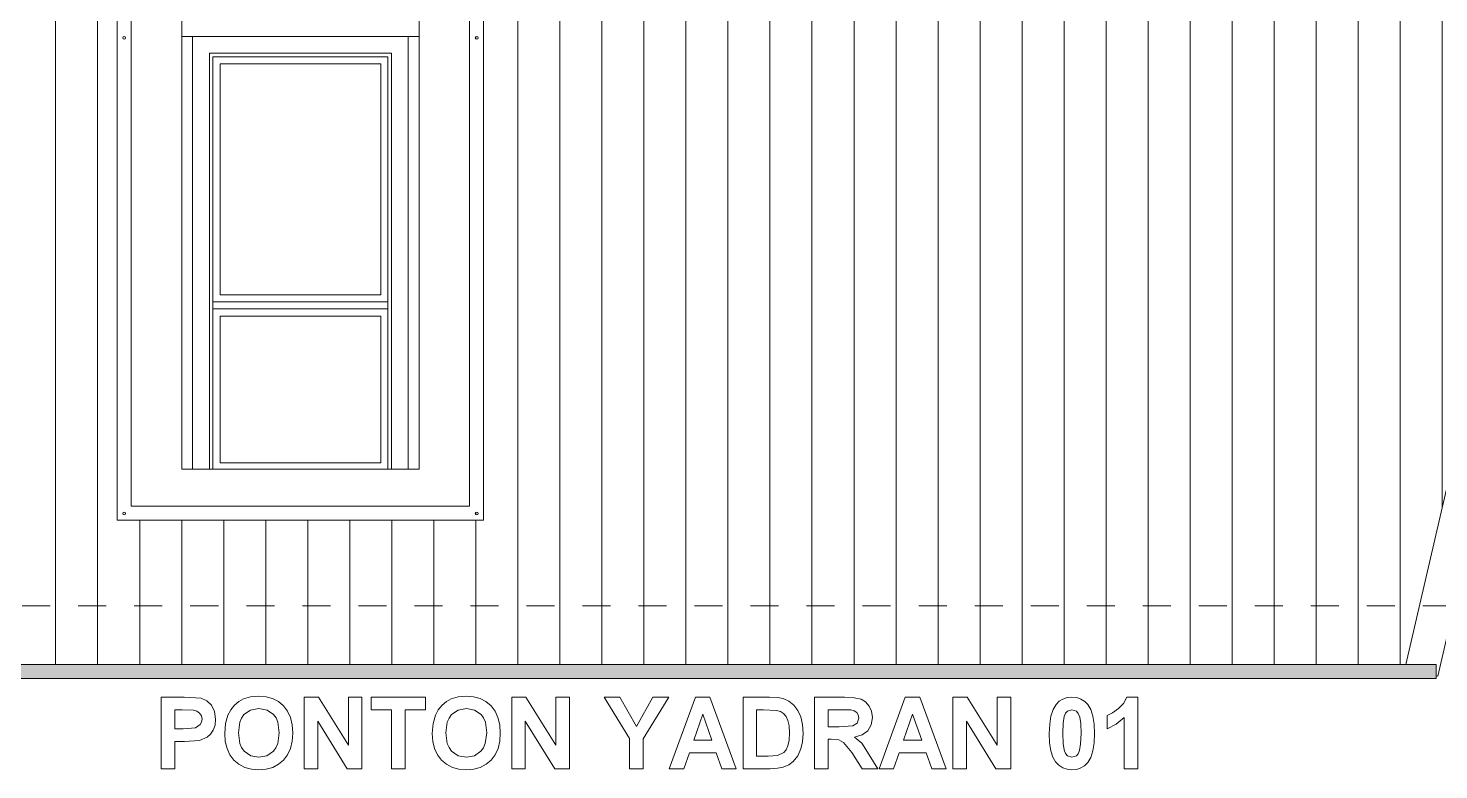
# Model space of a CAD drawing. Header units: metres. Extents: x -3 to 137, y -7 to 15.
# Drawn here: x 121.11 to 126.15, y 2.23 to 4.87 of the extents above; entities that cross this region are included whole.
import ezdxf

# ---------------------------------------------------------------- set-up
doc = ezdxf.new("R2010")
doc.units = ezdxf.units.M
doc.linetypes.add('Centre', pattern=[0.03175, 0.00635, -0.00475, 0.0159, -0.00475])
for name, color, linetype, lineweight in [('A-FLOR-LEVL', 7, 'Continuous', 9), ('A-GENM', 7, 'Continuous', 9), ('A-GLAZ', 7, 'Continuous', 9), ('A-WALL', 7, 'Continuous', 9), ('A-WALL-PATT', 7, 'Continuous', 9), ('I-WALL', 7, 'Continuous', 9)]:
    doc.layers.add(name, color=color, linetype=linetype, lineweight=lineweight)
pattern_1 = [(90, (123.7585, 0), (-0.15, 9e-18), [])]

# ---------------------------------------------------------------- blocks, each defined once
blk = doc.blocks.new('M_Corniza Generica - Blanco-2485554-Elevation 6 - a')
at = {"layer": 'A-GENM', "color": 8, "true_color": 0x808080}
blk.add_line((0.8187, 2.5626), (0.8236, 2.5615), dxfattribs=at)
blk = doc.blocks.new('M_Corniza Generica - Blanco-2485529-Elevation 6 - a')
at = {"layer": 'A-GENM', "color": 8, "true_color": 0x808080}
for p, q in [((0.7103, 2.6028), (2.3386, 9.6554)), ((1.0392, 3.4945), (0.8239, 2.5618)), ((0.8182, 2.5631), (0.8239, 2.5618))]:
    blk.add_line(p, q, dxfattribs=at)
blk = doc.blocks.new('M_Ventana Ponton - 650 x 1500 mm-2528099-Elevation 6 - a')
at = {"layer": 'A-GLAZ'}
for p, q in [((-11.7886, 4.785), (-11.1386, 4.785)), ((-11.7886, 3.3008), (-11.7886, 4.785)), ((-11.1386, 4.785), (-11.1386, 3.3008)), ((-11.7759, 3.3008), (-11.7759, 4.7723)), ((-11.7759, 4.7723), (-11.1513, 4.7723)), ((-11.7505, 3.9231), (-11.7505, 4.7469)), ((-11.1767, 4.7469), (-11.7505, 4.7469)), ((-11.1767, 3.9231), (-11.1767, 4.7469)), ((-11.1513, 4.7723), (-11.1513, 3.3008)), ((-11.7759, 3.8977), (-11.1513, 3.8977)), ((-11.1513, 3.8977), (-11.7759, 3.8977)), ((-11.7505, 3.9231), (-11.1767, 3.9231)), ((-11.7759, 3.8723), (-11.1513, 3.8723)), ((-11.1513, 3.8723), (-11.7759, 3.8723)), ((-11.1767, 3.8469), (-11.7505, 3.8469)), ((-11.7505, 3.8469), (-11.7505, 3.3231)), ((-11.1767, 3.3231), (-11.1767, 3.8469)), ((-11.7505, 3.3231), (-11.1767, 3.3231))]:
    blk.add_line(p, q, dxfattribs=at)
blk = doc.blocks.new('M_Trim-Window-Exterior-Flat - with Sill-2528642-Elevation 6 - a')
at = {"layer": 'A-GENM'}
for p, q in [((-11.8486, 4.845), (-11.8486, 3.3008)), ((-11.0786, 4.845), (-11.8486, 4.845)), ((-11.0786, 3.3008), (-11.0786, 4.845)), ((-11.7886, 3.3008), (-11.7886, 4.785)), ((-11.7886, 4.785), (-11.1386, 4.785)), ((-11.1386, 4.785), (-11.1386, 3.3008))]:
    blk.add_line(p, q, dxfattribs=at)
blk = doc.blocks.new('M_Marco Ventanas Fachada Ext - M_Marco Ventanas Fachada Ext-V169-Elevation 6 - a')
at = {"layer": 'A-GENM', "color": 8, "true_color": 0x808080}
for p, q in [((-3.89, 7.7748), (-3.89, 3.1187)), ((-2.5823, 7.7748), (-3.89, 7.7748)), ((-3.84, 7.7089), (-3.84, 7.7729)), ((-2.6323, 7.7729), (-2.6323, 7.7089)), ((-2.5823, 3.1187), (-2.5823, 7.7748)), ((-3.84, 7.6659), (-3.84, 7.7089)), ((-3.84, 7.7089), (-2.6323, 7.7089)), ((-2.6323, 7.7089), (-2.6323, 7.6659)), ((-3.84, 7.605), (-3.84, 7.6659)), ((-3.84, 7.6659), (-2.6323, 7.6659)), ((-2.6323, 7.6659), (-2.6323, 7.605)), ((-3.84, 3.1687), (-3.84, 7.605)), ((-3.84, 7.605), (-3.66, 7.605)), ((-3.66, 7.605), (-2.8123, 7.605)), ((-3.66, 3.3008), (-3.66, 7.605)), ((-2.8123, 7.605), (-2.6323, 7.605)), ((-2.8123, 3.3008), (-2.8123, 7.605)), ((-2.6323, 7.605), (-2.6323, 3.1687)), ((-3.6217, 5.985), (-3.66, 5.985)), ((-2.8123, 5.985), (-2.8511, 5.985)), ((-3.66, 4.8454), (-2.8123, 4.8454)), ((-2.8123, 3.3008), (-3.66, 3.3008)), ((-2.6323, 3.1687), (-3.84, 3.1687)), ((-3.89, 3.1187), (-2.5823, 3.1187))]:
    blk.add_line(p, q, dxfattribs=at)
for centre, start, end in [((-3.8654, 7.7415), 0, 180), ((-3.8654, 7.7415), 180, 0), ((-2.6069, 7.7415), 0, 180), ((-2.6069, 7.7415), 180, 0), ((-3.8654, 5.9799), 0, 180), ((-3.8654, 5.9799), 180, 0), ((-2.6069, 5.9799), 0, 180), ((-2.6069, 5.9799), 180, 0), ((-3.8654, 4.8399), 0, 180), ((-3.8654, 4.8399), 180, 0), ((-2.6069, 4.8399), 0, 180), ((-2.6069, 4.8399), 180, 0), ((-3.8654, 3.1422), 0, 180), ((-3.8654, 3.1422), 180, 360), ((-2.6069, 3.1422), 0, 180), ((-2.6069, 3.1422), 180, 0)]:
    blk.add_arc(centre, 0.005, start, end, dxfattribs=at)

msp = doc.modelspace()

# ---------------------------------------------------------------- hatches: boundary and pattern name
at = {"layer": 'A-WALL-PATT', "true_color": 0x383a4e}
h = msp.add_hatch(dxfattribs=at)
h.set_pattern_fill('FP_5', color=159, style=0, pattern_type=2)
h.set_pattern_definition(pattern_1)
h.paths.add_polyline_path([(126.1367, 3.07), (127.6571, 9.6554), (126.1367, 9.5143), (126.1367, 8.6125), (126.1992, 8.6125), (126.1992, 8.4581), (126.2492, 8.4581), (126.2492, 5.9451), (126.1367, 5.9451), (126.1367, 3.2509)])
h.paths.add_polyline_path([(127.775, 9.6564), (127.7773, 9.6666), (127.7442, 9.6635)])
h = msp.add_hatch(dxfattribs=at)
h.set_pattern_fill('FP_5', color=159, style=0, pattern_type=2)
h.set_pattern_definition(pattern_1)
h.paths.add_polyline_path([(112.4352, 2.5603), (112.4344, 2.7487), (112.413, 2.7717), (112.4286, 2.6227)])
h.paths.add_polyline_path([(112.454, 2.6028), (112.484, 2.6028), (112.485, 2.6917), (112.559, 2.6917), (112.559, 2.6028), (126.0288, 2.6028), (126.1367, 3.07), (126.1367, 5.9451), (124.1392, 5.9451), (124.1392, 8.4581), (124.1892, 8.4581), (124.1892, 8.6125), (126.1367, 8.6125), (126.1367, 9.5143), (111.8437, 8.1879), (112.3153, 3.7004), (112.4713, 3.6997), (112.4733, 3.6972), (112.4713, 3.6954), (112.4733, 3.6919), (112.4594, 3.6905), (112.454, 3.6905), (112.4547, 2.8638), (112.4713, 2.863), (112.4733, 2.8606), (112.4716, 2.8583), (112.4733, 2.8552), (112.4594, 2.8538), (112.454, 2.8538), (112.4541, 2.8376), (112.5362, 2.7495), (112.5375, 2.7508), (112.556, 2.724), (112.5608, 2.7013), (112.5621, 2.6919), (112.4826, 2.6927), (112.4821, 2.6938), (112.4813, 2.6941), (112.4822, 2.6965), (112.48, 2.6971), (112.4813, 2.6984), (112.454, 2.7276), (112.454, 2.6227)])
h.paths.add_polyline_path([(112.5493, 2.7346), (112.5375, 2.7508), (112.5391, 2.7508), (112.5491, 2.7349)])
h.paths.add_polyline_path([(112.43, 2.8634), (112.4352, 2.8638), (112.4351, 3.6905), (112.3164, 3.6902), (112.3999, 2.8956), (112.4298, 2.8636)])
h.paths.add_polyline_path([(121.4488, 3.1187), (121.4285, 3.1187), (121.4285, 7.7748), (122.7362, 7.7748), (122.7362, 3.1187), (121.4496, 3.1187)])
h.paths.add_polyline_path([(118.8421, 3.1187), (118.6121, 3.1187), (118.6121, 7.7748), (119.9198, 7.7748), (119.9198, 3.1187), (119.2345, 3.1187)])
h.paths.add_polyline_path([(113.4311, 3.1187), (113.2011, 3.1187), (113.2011, 7.7748), (114.5088, 7.7748), (114.5088, 3.1187), (113.7794, 3.1187)])
h.paths.add_polyline_path([(117.2424, 3.1187), (115.9442, 3.1187), (115.9442, 7.7748), (117.2519, 7.7748), (117.2519, 3.1187)])
h.paths.add_polyline_path([(122.7116, 3.1372), (122.7151, 3.1386), (122.7166, 3.1422), (122.7151, 3.1457), (122.7116, 3.1472), (122.7081, 3.1457), (122.7066, 3.1422), (122.7081, 3.1386), (122.7103, 3.1374)])
h.paths.add_polyline_path([(121.4531, 3.1372), (121.4566, 3.1386), (121.4581, 3.1422), (121.4566, 3.1457), (121.4531, 3.1472), (121.4496, 3.1457), (121.4481, 3.1422), (121.4496, 3.1386), (121.4518, 3.1374)])
h.paths.add_polyline_path([(118.6367, 3.1372), (118.6403, 3.1386), (118.6417, 3.1422), (118.6403, 3.1457), (118.6367, 3.1472), (118.6332, 3.1457), (118.6317, 3.1422), (118.6332, 3.1386), (118.6354, 3.1374)])
h.paths.add_polyline_path([(113.2257, 3.1372), (113.2292, 3.1386), (113.2307, 3.1422), (113.2292, 3.1457), (113.2257, 3.1472), (113.2221, 3.1457), (113.2207, 3.1422), (113.2221, 3.1386), (113.2244, 3.1374)])
h.paths.add_polyline_path([(114.4842, 3.1372), (114.4877, 3.1386), (114.4892, 3.1422), (114.4877, 3.1457), (114.4842, 3.1472), (114.4806, 3.1457), (114.4792, 3.1422), (114.4806, 3.1386), (114.4829, 3.1374)])
h.paths.add_polyline_path([(115.9688, 3.1372), (115.9723, 3.1386), (115.9738, 3.1422), (115.9723, 3.1457), (115.9688, 3.1472), (115.9652, 3.1457), (115.9638, 3.1422), (115.9652, 3.1386), (115.9675, 3.1374)])
h.paths.add_polyline_path([(117.2273, 3.1372), (117.2308, 3.1386), (117.2323, 3.1422), (117.2308, 3.1457), (117.2273, 3.1472), (117.2237, 3.1457), (117.2223, 3.1422), (117.2237, 3.1386), (117.226, 3.1374)])
h.paths.add_polyline_path([(119.8952, 3.1372), (119.8988, 3.1386), (119.9002, 3.1422), (119.8988, 3.1457), (119.8952, 3.1472), (119.8917, 3.1457), (119.8902, 3.1422), (119.8917, 3.1386), (119.8939, 3.1374)])
h.paths.add_polyline_path([(118.8421, 3.3008), (118.881, 3.3008), (118.881, 4.845), (119.651, 4.845), (119.651, 3.3008), (119.6898, 3.3008), (119.6898, 4.8454), (118.8421, 4.845), (118.8421, 3.3585)])
h.paths.add_polyline_path([(122.5062, 3.3008), (122.5062, 4.8454), (121.6585, 4.845), (121.6585, 3.3008), (121.6974, 3.3008), (121.6974, 4.845), (122.4674, 4.845), (122.4674, 3.3008), (122.4803, 3.3008)])
h.paths.add_polyline_path([(114.2399, 3.3008), (114.2788, 3.3008), (114.2788, 4.8454), (113.4311, 4.845), (113.4311, 3.3008), (113.4699, 3.3008), (113.4699, 4.845), (114.2399, 4.845), (114.2399, 3.3293)])
h.paths.add_polyline_path([(116.983, 3.3008), (117.0219, 3.3008), (117.0219, 4.8454), (116.1742, 4.8445), (116.1742, 3.3008), (116.213, 3.3008), (116.213, 4.845), (116.983, 4.845), (116.983, 3.3293)])
h.paths.add_polyline_path([(117.2273, 4.8349), (117.2308, 4.8364), (117.2323, 4.8399), (117.2308, 4.8435), (117.2273, 4.8449), (117.2237, 4.8435), (117.2223, 4.8399), (117.2237, 4.8364), (117.226, 4.8351)])
h.paths.add_polyline_path([(119.8952, 4.8349), (119.8988, 4.8364), (119.9002, 4.8399), (119.8988, 4.8435), (119.8952, 4.8449), (119.8917, 4.8435), (119.8902, 4.8399), (119.8917, 4.8364), (119.8939, 4.8351)])
h.paths.add_polyline_path([(122.7116, 4.8349), (122.7151, 4.8364), (122.7166, 4.8399), (122.7151, 4.8435), (122.7116, 4.8449), (122.7081, 4.8435), (122.7066, 4.8399), (122.7081, 4.8364), (122.7103, 4.8351)])
h.paths.add_polyline_path([(114.4842, 4.8349), (114.4877, 4.8364), (114.4892, 4.8399), (114.4877, 4.8435), (114.4842, 4.8449), (114.4806, 4.8435), (114.4792, 4.8399), (114.4806, 4.8364), (114.4829, 4.8351)])
h.paths.add_polyline_path([(118.6367, 4.8349), (118.6403, 4.8364), (118.6417, 4.8399), (118.6403, 4.8435), (118.6367, 4.8449), (118.6332, 4.8435), (118.6317, 4.8399), (118.6332, 4.8364), (118.6354, 4.8351)])
h.paths.add_polyline_path([(121.4531, 4.8349), (121.4566, 4.8364), (121.4581, 4.8399), (121.4566, 4.8435), (121.4531, 4.8449), (121.4496, 4.8435), (121.4481, 4.8399), (121.4496, 4.8364), (121.4518, 4.8351)])
h.paths.add_polyline_path([(113.2257, 4.8349), (113.2292, 4.8364), (113.2307, 4.8399), (113.2292, 4.8435), (113.2257, 4.8449), (113.2221, 4.8435), (113.2207, 4.8399), (113.2221, 4.8364), (113.2244, 4.8351)])
h.paths.add_polyline_path([(115.9688, 4.8349), (115.9723, 4.8364), (115.9738, 4.8399), (115.9723, 4.8435), (115.9688, 4.8449), (115.9652, 4.8435), (115.9638, 4.8399), (115.9652, 4.8364), (115.9675, 4.8351)])
h.paths.add_polyline_path([(124.5636, 5.9636), (124.5671, 5.965), (124.5686, 5.9686), (124.5671, 5.9721), (124.5636, 5.9736), (124.56, 5.9721), (124.5586, 5.9686), (124.56, 5.965), (124.5623, 5.9637)])
h.paths.add_polyline_path([(125.8221, 5.9636), (125.8256, 5.965), (125.8271, 5.9686), (125.8256, 5.9721), (125.8221, 5.9736), (125.8185, 5.9721), (125.8171, 5.9686), (125.8185, 5.965), (125.8208, 5.9637)])
h.paths.add_polyline_path([(119.8952, 5.9749), (119.8988, 5.9763), (119.9002, 5.9799), (119.8988, 5.9834), (119.8952, 5.9849), (119.8917, 5.9834), (119.8902, 5.9799), (119.8917, 5.9763), (119.8939, 5.975)])
h.paths.add_polyline_path([(122.7116, 5.9749), (122.7151, 5.9763), (122.7166, 5.9799), (122.7151, 5.9834), (122.7116, 5.9849), (122.7081, 5.9834), (122.7066, 5.9799), (122.7081, 5.9763), (122.7103, 5.975)])
h.paths.add_polyline_path([(114.4842, 5.9749), (114.4877, 5.9763), (114.4892, 5.9799), (114.4877, 5.9834), (114.4842, 5.9849), (114.4806, 5.9834), (114.4792, 5.9799), (114.4806, 5.9763), (114.4829, 5.975)])
h.paths.add_polyline_path([(118.6367, 5.9749), (118.6403, 5.9763), (118.6417, 5.9799), (118.6403, 5.9834), (118.6367, 5.9849), (118.6332, 5.9834), (118.6317, 5.9799), (118.6332, 5.9763), (118.6354, 5.975)])
h.paths.add_polyline_path([(121.4531, 5.9749), (121.4566, 5.9763), (121.4581, 5.9799), (121.4566, 5.9834), (121.4531, 5.9849), (121.4496, 5.9834), (121.4481, 5.9799), (121.4496, 5.9763), (121.4518, 5.975)])
h.paths.add_polyline_path([(117.2273, 5.9749), (117.2308, 5.9763), (117.2323, 5.9799), (117.2308, 5.9834), (117.2273, 5.9849), (117.2237, 5.9834), (117.2223, 5.9799), (117.2237, 5.9763), (117.226, 5.975)])
h.paths.add_polyline_path([(113.2257, 5.9749), (113.2292, 5.9763), (113.2307, 5.9799), (113.2292, 5.9834), (113.2257, 5.9849), (113.2221, 5.9834), (113.2207, 5.9799), (113.2221, 5.9763), (113.2244, 5.975)])
h.paths.add_polyline_path([(115.9688, 5.9749), (115.9723, 5.9763), (115.9738, 5.9799), (115.9723, 5.9834), (115.9688, 5.9849), (115.9652, 5.9834), (115.9638, 5.9799), (115.9652, 5.9763), (115.9675, 5.975)])
h.paths.add_polyline_path([(121.6969, 5.985), (121.6974, 5.985), (121.6974, 7.6046), (122.4674, 7.6046), (122.4674, 5.985), (122.5062, 5.985), (122.5062, 7.605), (121.6585, 7.605), (121.6585, 5.985)])
h.paths.add_polyline_path([(119.651, 5.985), (119.6898, 5.985), (119.6898, 7.605), (118.8421, 7.6046), (118.8421, 5.985), (118.881, 5.985), (118.881, 7.6046), (119.651, 7.6046), (119.651, 6.0446)])
h.paths.add_polyline_path([(113.4699, 5.985), (113.4699, 7.6046), (114.2399, 7.6046), (114.2399, 5.985), (114.2788, 5.9852), (114.2788, 7.605), (113.4311, 7.6046), (113.4311, 5.985)])
h.paths.add_polyline_path([(116.213, 5.985), (116.213, 7.6046), (116.983, 7.6046), (116.983, 5.985), (117.0219, 5.985), (117.0219, 7.605), (116.1742, 7.605), (116.1742, 5.985)])
h.paths.add_polyline_path([(122.6862, 7.7197), (122.7066, 7.7415), (122.7081, 7.738), (122.7116, 7.7365), (122.7151, 7.738), (122.7166, 7.7415), (122.7151, 7.745), (122.7116, 7.7465), (122.7081, 7.745), (122.6942, 7.7289)])
h.paths.add_polyline_path([(119.8698, 7.7197), (119.8902, 7.7415), (119.8917, 7.738), (119.8952, 7.7365), (119.8988, 7.738), (119.9002, 7.7415), (119.8988, 7.745), (119.8952, 7.7465), (119.8917, 7.745), (119.8756, 7.7264)])
h.paths.add_polyline_path([(121.4785, 7.7197), (121.4544, 7.7463), (121.4506, 7.7458), (121.4483, 7.7428), (121.4488, 7.739), (121.4518, 7.7367), (121.4556, 7.7372), (121.4579, 7.7402), (121.4585, 7.7428), (121.473, 7.726)])
h.paths.add_polyline_path([(113.2511, 7.7197), (113.227, 7.7463), (113.2232, 7.7458), (113.2209, 7.7428), (113.2214, 7.739), (113.2244, 7.7367), (113.2282, 7.7372), (113.2305, 7.7402), (113.2311, 7.7428), (113.2453, 7.7264)])
h.paths.add_polyline_path([(115.9942, 7.7197), (115.9701, 7.7463), (115.9663, 7.7458), (115.9639, 7.7428), (115.9644, 7.739), (115.9675, 7.7367), (115.9713, 7.7372), (115.9736, 7.7402), (115.9742, 7.7428), (115.9887, 7.726)])
h.paths.add_polyline_path([(114.4588, 7.7197), (114.4792, 7.7415), (114.4806, 7.738), (114.4842, 7.7365), (114.4877, 7.738), (114.4892, 7.7415), (114.4877, 7.745), (114.4842, 7.7465), (114.4806, 7.745), (114.4646, 7.7264)])
h.paths.add_polyline_path([(117.2019, 7.7197), (117.2223, 7.7415), (117.2237, 7.738), (117.2273, 7.7365), (117.2308, 7.738), (117.2323, 7.7415), (117.2308, 7.745), (117.2273, 7.7465), (117.2237, 7.745), (117.2098, 7.7289)])
h.paths.add_polyline_path([(118.6621, 7.7197), (118.638, 7.7463), (118.6342, 7.7458), (118.6319, 7.7428), (118.6324, 7.739), (118.6354, 7.7367), (118.6392, 7.7372), (118.6416, 7.7402), (118.6421, 7.7428), (118.6563, 7.7264)])
at = {"layer": 'A-WALL-PATT', "true_color": 0x474958}
h = msp.add_hatch(color=251, dxfattribs=at)
h.paths.add_polyline_path([(126.1367, 2.5528), (126.1367, 2.6028), (112.559, 2.6028), (112.559, 2.5579), (112.5622, 2.5579), (112.5622, 2.5528), (126.0619, 2.5528)])
h.paths.add_polyline_path([(112.4352, 2.5528), (112.4352, 2.5528), (112.4352, 2.6028)])
h.paths.add_polyline_path([(112.454, 2.5528), (112.4808, 2.5528), (112.4819, 2.5579), (112.484, 2.5579), (112.4829, 2.6028), (112.454, 2.6028), (112.454, 2.5579)])

# ---------------------------------------------------------------- linework, layer by layer
at = {"layer": 'A-FLOR-LEVL', "color": 253, "linetype": 'Centre', "true_color": 0xaaaaaa}
msp.add_line((106.6894, 2.8125), (134.0669, 2.8125), dxfattribs=at)
at = {"layer": 'A-GENM', "color": 8, "true_color": 0x808080}
for p, q in [((121.6676, 2.4863), (121.5855, 2.4863)), ((121.5855, 2.4863), (121.5855, 2.2312)), ((121.7286, 2.4825), (121.6676, 2.4863)), ((121.7486, 2.4735), (121.7286, 2.4825)), ((121.7651, 2.4577), (121.7486, 2.4735)), ((121.8624, 2.4708), (121.847, 2.4574)), ((121.8793, 2.4803), (121.8624, 2.4708)), ((121.9045, 2.4878), (121.8793, 2.4803)), ((121.9333, 2.4904), (121.9045, 2.4878)), ((121.9596, 2.4882), (121.9333, 2.4904)), ((121.9832, 2.4816), (121.9596, 2.4882)), ((122.0039, 2.4707), (121.9832, 2.4816)), ((122.0219, 2.4555), (122.0039, 2.4707)), ((122.1465, 2.4863), (122.0956, 2.4863)), ((122.0956, 2.4863), (122.0956, 2.2312)), ((122.2535, 2.3146), (122.1465, 2.4863)), ((122.3021, 2.4863), (122.2535, 2.4863)), ((122.2535, 2.4863), (122.2535, 2.3146)), ((122.3021, 2.2312), (122.3021, 2.4863)), ((122.5288, 2.4863), (122.3345, 2.4863)), ((122.3345, 2.4863), (122.3345, 2.4418)), ((122.5288, 2.4418), (122.5288, 2.4863)), ((122.6033, 2.4708), (122.5879, 2.4574)), ((122.6202, 2.4803), (122.6033, 2.4708)), ((122.6454, 2.4878), (122.6202, 2.4803)), ((122.6742, 2.4904), (122.6454, 2.4878)), ((122.7005, 2.4882), (122.6742, 2.4904)), ((122.7241, 2.4816), (122.7005, 2.4882)), ((122.7448, 2.4707), (122.7241, 2.4816)), ((122.7628, 2.4555), (122.7448, 2.4707)), ((122.8874, 2.4863), (122.8365, 2.4863)), ((122.8365, 2.4863), (122.8365, 2.2312)), ((122.9944, 2.3146), (122.8874, 2.4863)), ((123.043, 2.4863), (122.9944, 2.4863)), ((122.9944, 2.4863), (122.9944, 2.3146)), ((123.043, 2.2312), (123.043, 2.4863)), ((123.2228, 2.4863), (123.1665, 2.4863)), ((123.1665, 2.4863), (123.2576, 2.3386)), ((123.2818, 2.3816), (123.2228, 2.4863)), ((123.3409, 2.4863), (123.2818, 2.3816)), ((123.3061, 2.3382), (123.3972, 2.4863)), ((123.3972, 2.4863), (123.3409, 2.4863)), ((123.4923, 2.4863), (123.3993, 2.2312)), ((123.5441, 2.4863), (123.4923, 2.4863)), ((123.6381, 2.2312), (123.5441, 2.4863)), ((123.6624, 2.4863), (123.6624, 2.2312)), ((123.7569, 2.4863), (123.6624, 2.4863)), ((123.785, 2.4851), (123.7569, 2.4863)), ((123.8056, 2.4814), (123.785, 2.4851)), ((123.8265, 2.4722), (123.8056, 2.4814)), ((123.8442, 2.4579), (123.8265, 2.4722)), ((124.0248, 2.4863), (123.9175, 2.4863)), ((123.9175, 2.4863), (123.9175, 2.2312)), ((124.0597, 2.4846), (124.0248, 2.4863)), ((124.0836, 2.4794), (124.0597, 2.4846)), ((124.1001, 2.4698), (124.0836, 2.4794)), ((124.113, 2.4549), (124.1001, 2.4698)), ((124.2413, 2.4863), (124.1483, 2.2312)), ((124.2931, 2.4863), (124.2413, 2.4863)), ((124.3871, 2.2312), (124.2931, 2.4863)), ((124.4624, 2.4863), (124.4114, 2.4863)), ((124.4114, 2.4863), (124.4114, 2.2312)), ((124.5693, 2.3146), (124.4624, 2.4863)), ((124.6179, 2.4863), (124.5693, 2.4863)), ((124.5693, 2.4863), (124.5693, 2.3146)), ((124.6179, 2.2312), (124.6179, 2.4863)), ((124.7912, 2.4717), (124.78, 2.4604)), ((124.8043, 2.4798), (124.7912, 2.4717)), ((124.8194, 2.4847), (124.8043, 2.4798)), ((124.8365, 2.4863), (124.8194, 2.4847)), ((124.8537, 2.4847), (124.8365, 2.4863)), ((124.8688, 2.4797), (124.8537, 2.4847)), ((124.882, 2.4715), (124.8688, 2.4797)), ((124.8932, 2.46), (124.882, 2.4715)), ((125.0326, 2.4863), (125.021, 2.4644)), ((125.0714, 2.4863), (125.0326, 2.4863)), ((125.0714, 2.2312), (125.0714, 2.4863)), ((121.6341, 2.4418), (121.6607, 2.4418)), ((121.6341, 2.373), (121.6341, 2.4418)), ((121.6607, 2.4418), (121.7004, 2.4401)), ((121.7004, 2.4401), (121.7126, 2.4364)), ((121.7126, 2.4364), (121.7225, 2.4294)), ((121.7225, 2.4294), (121.729, 2.4196)), ((121.729, 2.4196), (121.7312, 2.4076)), ((121.7761, 2.4358), (121.7651, 2.4577)), ((121.7798, 2.4083), (121.7761, 2.4358)), ((121.8236, 2.4225), (121.8151, 2.393)), ((121.8337, 2.4409), (121.8236, 2.4225)), ((121.847, 2.4574), (121.8337, 2.4409)), ((121.8721, 2.412), (121.8809, 2.4242)), ((121.8809, 2.4242), (121.9042, 2.4404)), ((121.9042, 2.4404), (121.9339, 2.4458)), ((121.9339, 2.4458), (121.9635, 2.4405)), ((121.9635, 2.4405), (121.9867, 2.4244)), ((121.9867, 2.4244), (121.9954, 2.4124)), ((122.0364, 2.4363), (122.0219, 2.4555)), ((122.0468, 2.4138), (122.0364, 2.4363)), ((122.3345, 2.4418), (122.4073, 2.4418)), ((122.4073, 2.4418), (122.4073, 2.2312)), ((122.4559, 2.2312), (122.4559, 2.4418)), ((122.4559, 2.4418), (122.5288, 2.4418)), ((122.5645, 2.4225), (122.556, 2.393)), ((122.5746, 2.4409), (122.5645, 2.4225)), ((122.5879, 2.4574), (122.5746, 2.4409)), ((122.613, 2.412), (122.6218, 2.4242)), ((122.6218, 2.4242), (122.6451, 2.4404)), ((122.6451, 2.4404), (122.6748, 2.4458)), ((122.6748, 2.4458), (122.7044, 2.4405)), ((122.7044, 2.4405), (122.7276, 2.4244)), ((122.7276, 2.4244), (122.7363, 2.4124)), ((122.7773, 2.4363), (122.7628, 2.4555)), ((122.7877, 2.4138), (122.7773, 2.4363)), ((123.4863, 2.3325), (123.5187, 2.4256)), ((123.5187, 2.4256), (123.5515, 2.3325)), ((123.711, 2.4418), (123.7359, 2.4418)), ((123.711, 2.2758), (123.711, 2.4418)), ((123.7359, 2.4418), (123.7814, 2.4394)), ((123.7814, 2.4394), (123.7956, 2.4349)), ((123.7956, 2.4349), (123.8071, 2.4276)), ((123.8071, 2.4276), (123.816, 2.4172)), ((123.816, 2.4172), (123.8228, 2.4033)), ((123.8583, 2.4392), (123.8442, 2.4579)), ((123.8686, 2.4166), (123.8583, 2.4392)), ((123.9661, 2.381), (123.9661, 2.4418)), ((123.9661, 2.4418), (124.0083, 2.4418)), ((124.0083, 2.4418), (124.0478, 2.441)), ((124.0478, 2.441), (124.0595, 2.4376)), ((124.0595, 2.4376), (124.0682, 2.4316)), ((124.0682, 2.4316), (124.0736, 2.423)), ((124.0736, 2.423), (124.0754, 2.412)), ((124.1212, 2.4359), (124.113, 2.4549)), ((124.124, 2.4144), (124.1212, 2.4359)), ((124.2353, 2.3325), (124.2677, 2.4256)), ((124.2677, 2.4256), (124.3005, 2.3325)), ((124.7617, 2.4188), (124.7571, 2.3905)), ((124.7693, 2.4421), (124.7617, 2.4188)), ((124.78, 2.4604), (124.7693, 2.4421)), ((124.8054, 2.3931), (124.8093, 2.4172)), ((124.8093, 2.4172), (124.814, 2.429)), ((124.814, 2.429), (124.8203, 2.4364)), ((124.8203, 2.4364), (124.8365, 2.4418)), ((124.8365, 2.4418), (124.8526, 2.4364)), ((124.8526, 2.4364), (124.8591, 2.4284)), ((124.8591, 2.4284), (124.8643, 2.4151)), ((124.9038, 2.4419), (124.8932, 2.46)), ((124.9114, 2.4186), (124.9038, 2.4419)), ((124.916, 2.3902), (124.9114, 2.4186)), ((124.9815, 2.4306), (124.962, 2.4215)), ((124.962, 2.4215), (124.962, 2.373)), ((125.0026, 2.4454), (124.9815, 2.4306)), ((125.021, 2.4644), (125.0026, 2.4454)), ((121.6642, 2.373), (121.6341, 2.373)), ((121.7078, 2.3767), (121.6642, 2.373)), ((121.725, 2.3887), (121.7078, 2.3767)), ((121.7297, 2.3975), (121.725, 2.3887)), ((121.7312, 2.4076), (121.7297, 2.3975)), ((121.7614, 2.3549), (121.7712, 2.3691)), ((121.7712, 2.3691), (121.7776, 2.3868)), ((121.7776, 2.3868), (121.7798, 2.4083)), ((121.8151, 2.393), (121.8122, 2.3572)), ((121.8608, 2.359), (121.8658, 2.3971)), ((121.8658, 2.3971), (121.8721, 2.412)), ((121.9954, 2.4124), (122.0016, 2.3976)), ((122.0016, 2.3976), (122.0065, 2.3597)), ((122.053, 2.3878), (122.0468, 2.4138)), ((122.0551, 2.3585), (122.053, 2.3878)), ((122.1442, 2.2312), (122.1442, 2.4004)), ((122.1442, 2.4004), (122.2496, 2.2312)), ((122.556, 2.393), (122.5531, 2.3572)), ((122.6017, 2.359), (122.6067, 2.3971)), ((122.6067, 2.3971), (122.613, 2.412)), ((122.7363, 2.4124), (122.7425, 2.3976)), ((122.7425, 2.3976), (122.7474, 2.3597)), ((122.7939, 2.3878), (122.7877, 2.4138)), ((122.796, 2.3585), (122.7939, 2.3878)), ((122.8851, 2.2312), (122.8851, 2.4004)), ((122.8851, 2.4004), (122.9905, 2.2312)), ((123.8228, 2.4033), (123.827, 2.3844)), ((123.827, 2.3844), (123.8284, 2.3587)), ((123.8749, 2.3893), (123.8686, 2.4166)), ((123.877, 2.3563), (123.8749, 2.3893)), ((124.0061, 2.381), (123.9661, 2.381)), ((124.0547, 2.384), (124.0061, 2.381)), ((124.0699, 2.3941), (124.0547, 2.384)), ((124.0754, 2.412), (124.0699, 2.3941)), ((124.0882, 2.3515), (124.1081, 2.3668)), ((124.1081, 2.3668), (124.12, 2.3881)), ((124.12, 2.3881), (124.124, 2.4144)), ((124.46, 2.2312), (124.46, 2.4004)), ((124.46, 2.4004), (124.5654, 2.2312)), ((124.7571, 2.3905), (124.7556, 2.3572)), ((124.8041, 2.3567), (124.8054, 2.3931)), ((124.8643, 2.4151), (124.8678, 2.3926)), ((124.8678, 2.3926), (124.8689, 2.3567)), ((124.9175, 2.3567), (124.916, 2.3902)), ((124.962, 2.373), (124.9947, 2.3897)), ((124.9947, 2.3897), (125.0228, 2.4136)), ((125.0228, 2.4136), (125.0228, 2.2312)), ((121.6341, 2.2312), (121.6341, 2.3284)), ((121.6341, 2.3284), (121.6681, 2.3284)), ((121.6681, 2.3284), (121.7222, 2.332)), ((121.7222, 2.332), (121.7492, 2.3441)), ((121.7492, 2.3441), (121.7614, 2.3549)), ((121.8122, 2.3572), (121.8143, 2.3285)), ((121.8143, 2.3285), (121.8204, 2.303)), ((121.8659, 2.3212), (121.8608, 2.359)), ((121.8724, 2.3062), (121.8659, 2.3212)), ((122.0014, 2.3212), (121.9951, 2.3061)), ((122.0065, 2.3597), (122.0014, 2.3212)), ((122.0469, 2.3035), (122.0531, 2.3293)), ((122.0531, 2.3293), (122.0551, 2.3585)), ((122.5531, 2.3572), (122.5552, 2.3285)), ((122.5552, 2.3285), (122.5613, 2.303)), ((122.6068, 2.3212), (122.6017, 2.359)), ((122.6133, 2.3062), (122.6068, 2.3212)), ((122.7423, 2.3212), (122.736, 2.3061)), ((122.7474, 2.3597), (122.7423, 2.3212)), ((122.7878, 2.3035), (122.794, 2.3293)), ((122.794, 2.3293), (122.796, 2.3585)), ((123.2576, 2.3386), (123.2576, 2.2312)), ((123.3061, 2.2312), (123.3061, 2.3382)), ((123.5515, 2.3325), (123.4863, 2.3325)), ((123.827, 2.3327), (123.8228, 2.3128)), ((123.8284, 2.3587), (123.827, 2.3327)), ((123.8692, 2.302), (123.875, 2.327)), ((123.875, 2.327), (123.877, 2.3563)), ((123.9661, 2.2312), (123.9661, 2.3365)), ((123.9661, 2.3365), (123.9772, 2.3365)), ((123.9772, 2.3365), (124.0049, 2.3339)), ((124.0049, 2.3339), (124.0215, 2.3241)), ((124.0215, 2.3241), (124.0505, 2.2895)), ((124.0605, 2.3432), (124.0882, 2.3515)), ((124.086, 2.3219), (124.0605, 2.3432)), ((124.113, 2.2807), (124.086, 2.3219)), ((124.3005, 2.3325), (124.2353, 2.3325)), ((124.7556, 2.3572), (124.757, 2.3235)), ((124.757, 2.3235), (124.7611, 2.2953)), ((124.8053, 2.3208), (124.8041, 2.3567)), ((124.8088, 2.2982), (124.8053, 2.3208)), ((124.8676, 2.3203), (124.8637, 2.2963)), ((124.8689, 2.3567), (124.8676, 2.3203)), ((124.9114, 2.2948), (124.916, 2.3232)), ((124.916, 2.3232), (124.9175, 2.3567)), ((121.8204, 2.303), (121.8307, 2.2808)), ((121.8307, 2.2808), (121.8452, 2.2618)), ((121.8814, 2.2939), (121.8724, 2.3062)), ((121.9049, 2.2773), (121.8814, 2.2939)), ((121.9339, 2.2717), (121.9049, 2.2773)), ((121.9629, 2.2772), (121.9339, 2.2717)), ((121.9861, 2.2937), (121.9629, 2.2772)), ((121.9951, 2.3061), (121.9861, 2.2937)), ((122.0222, 2.262), (122.0366, 2.2811)), ((122.0366, 2.2811), (122.0469, 2.3035)), ((122.5613, 2.303), (122.5716, 2.2808)), ((122.5716, 2.2808), (122.5861, 2.2618)), ((122.6223, 2.2939), (122.6133, 2.3062)), ((122.6458, 2.2773), (122.6223, 2.2939)), ((122.6748, 2.2717), (122.6458, 2.2773)), ((122.7038, 2.2772), (122.6748, 2.2717)), ((122.727, 2.2937), (122.7038, 2.2772)), ((122.736, 2.3061), (122.727, 2.2937)), ((122.7631, 2.262), (122.7775, 2.2811)), ((122.7775, 2.2811), (122.7878, 2.3035)), ((123.4511, 2.2312), (123.4708, 2.2879)), ((123.4708, 2.2879), (123.5671, 2.2879)), ((123.5671, 2.2879), (123.5871, 2.2312)), ((123.7524, 2.2758), (123.711, 2.2758)), ((123.7859, 2.2782), (123.7524, 2.2758)), ((123.8083, 2.2886), (123.7859, 2.2782)), ((123.8163, 2.2983), (123.8083, 2.2886)), ((123.8228, 2.3128), (123.8163, 2.2983)), ((123.8417, 2.257), (123.8575, 2.2769)), ((123.8575, 2.2769), (123.8692, 2.302)), ((124.0505, 2.2895), (124.0875, 2.2312)), ((124.1442, 2.2312), (124.113, 2.2807)), ((124.2001, 2.2312), (124.2198, 2.2879)), ((124.2198, 2.2879), (124.3161, 2.2879)), ((124.3161, 2.2879), (124.3361, 2.2312)), ((124.7611, 2.2953), (124.7681, 2.2727)), ((124.7681, 2.2727), (124.7779, 2.2557)), ((124.814, 2.285), (124.8088, 2.2982)), ((124.8204, 2.277), (124.814, 2.285)), ((124.8365, 2.2717), (124.8204, 2.277)), ((124.8527, 2.2771), (124.8365, 2.2717)), ((124.8591, 2.2846), (124.8527, 2.2771)), ((124.8637, 2.2963), (124.8591, 2.2846)), ((124.893, 2.2531), (124.9037, 2.2714)), ((124.9037, 2.2714), (124.9114, 2.2948)), ((121.5855, 2.2312), (121.6341, 2.2312)), ((121.8452, 2.2618), (121.8631, 2.2467)), ((121.8631, 2.2467), (121.8838, 2.2359)), ((121.8838, 2.2359), (121.9075, 2.2294)), ((121.9075, 2.2294), (121.934, 2.2272)), ((121.934, 2.2272), (121.9602, 2.2294)), ((121.9602, 2.2294), (121.9836, 2.2359)), ((121.9836, 2.2359), (122.0043, 2.2468)), ((122.0043, 2.2468), (122.0222, 2.262)), ((122.0956, 2.2312), (122.1442, 2.2312)), ((122.2496, 2.2312), (122.3021, 2.2312)), ((122.4073, 2.2312), (122.4559, 2.2312)), ((122.5861, 2.2618), (122.604, 2.2467)), ((122.604, 2.2467), (122.6247, 2.2359)), ((122.6247, 2.2359), (122.6484, 2.2294)), ((122.6484, 2.2294), (122.6749, 2.2272)), ((122.6749, 2.2272), (122.7011, 2.2294)), ((122.7011, 2.2294), (122.7245, 2.2359)), ((122.7245, 2.2359), (122.7452, 2.2468)), ((122.7452, 2.2468), (122.7631, 2.262)), ((122.8365, 2.2312), (122.8851, 2.2312)), ((122.9905, 2.2312), (123.043, 2.2312)), ((123.2576, 2.2312), (123.3061, 2.2312)), ((123.3993, 2.2312), (123.4511, 2.2312)), ((123.5871, 2.2312), (123.6381, 2.2312)), ((123.6624, 2.2312), (123.7597, 2.2312)), ((123.7597, 2.2312), (123.7854, 2.2326)), ((123.7854, 2.2326), (123.8054, 2.2366)), ((123.8054, 2.2366), (123.8259, 2.2454)), ((123.8259, 2.2454), (123.8417, 2.257)), ((123.9175, 2.2312), (123.9661, 2.2312)), ((124.0875, 2.2312), (124.1442, 2.2312)), ((124.1483, 2.2312), (124.2001, 2.2312)), ((124.3361, 2.2312), (124.3871, 2.2312)), ((124.4114, 2.2312), (124.46, 2.2312)), ((124.5654, 2.2312), (124.6179, 2.2312)), ((124.7779, 2.2557), (124.7899, 2.2432)), ((124.7899, 2.2432), (124.8037, 2.2343)), ((124.8037, 2.2343), (124.8192, 2.229)), ((124.8192, 2.229), (124.8365, 2.2272)), ((124.8365, 2.2272), (124.8537, 2.2288)), ((124.8537, 2.2288), (124.8688, 2.2337)), ((124.8688, 2.2337), (124.8819, 2.2418)), ((124.8819, 2.2418), (124.893, 2.2531)), ((125.0228, 2.2312), (125.0714, 2.2312))]:
    msp.add_line(p, q, dxfattribs=at)
at = {"layer": 'A-WALL'}
for p, q in [((126.1367, 2.6028), (112.559, 2.6028)), ((126.1367, 2.6028), (126.1367, 2.5528)), ((112.5622, 2.5528), (126.1367, 2.5528))]:
    msp.add_line(p, q, dxfattribs=at)
at = {"layer": 'I-WALL'}
msp.add_line((126.1367, 2.5603), (126.1373, 2.563), dxfattribs=at)

# ---------------------------------------------------------------- block references
at = {"layer": 'A-GENM', "color": 8, "true_color": 0x808080}
for name in ['M_Corniza Generica - Blanco-2485529-Elevation 6 - a', 'M_Corniza Generica - Blanco-2485554-Elevation 6 - a', 'M_Marco Ventanas Fachada Ext - M_Marco Ventanas Fachada Ext-V169-Elevation 6 - a']:
    msp.add_blockref(name, (125.3185, 0), dxfattribs=at)
at = {"layer": 'A-GENM'}
msp.add_blockref('M_Trim-Window-Exterior-Flat - with Sill-2528642-Elevation 6 - a', (133.5459, 0), dxfattribs=at)
at = {"layer": 'A-GLAZ'}
msp.add_blockref('M_Ventana Ponton - 650 x 1500 mm-2528099-Elevation 6 - a', (133.5459, 0), dxfattribs=at)

doc.saveas('drawing.dxf')
